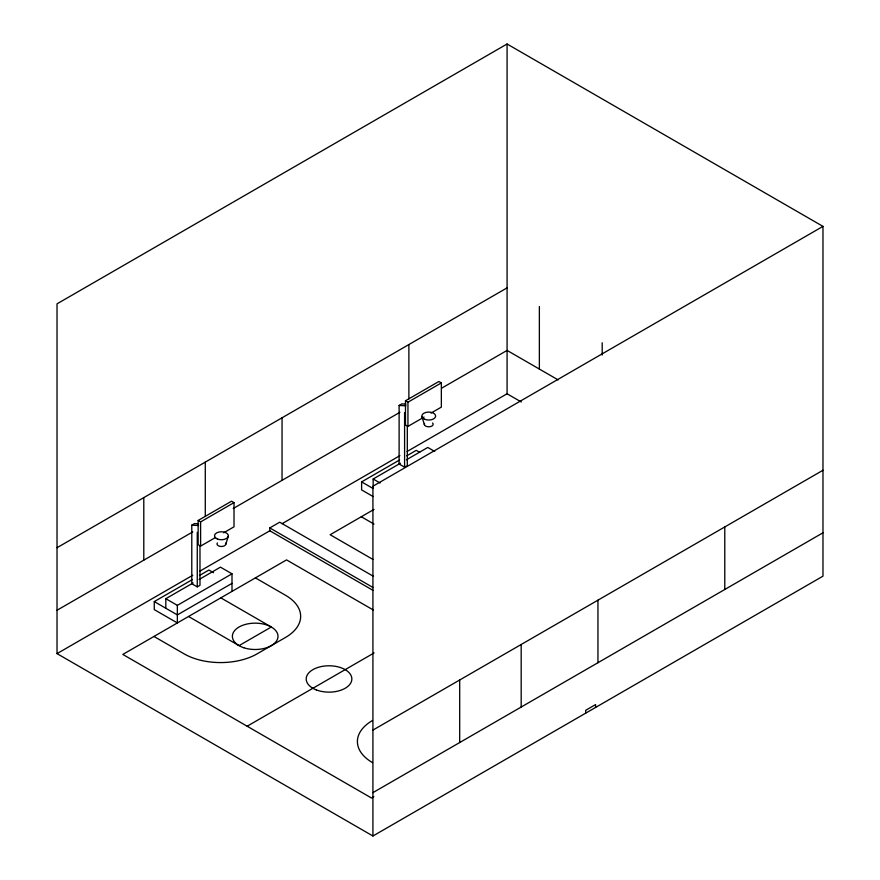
<?xml version="1.0" encoding="UTF-8"?>
<svg xmlns="http://www.w3.org/2000/svg" width="880" height="880" viewBox="0 0 880 880"><rect width="100%" height="100%" fill="white"/><g stroke="black" fill="none" stroke-linecap="round" stroke-linejoin="round"><path stroke-width="1.32" d="M225.786 544.335L228.239 536.371M507.078 44L57.024 303.842L57.024 653.62L372.922 836L822.976 576.158L822.976 226.38L507.078 44L507.078 393.778L407.066 451.517M57.024 547.712L507.078 287.87M215.589 537.449L200.607 546.095L198.143 544.676L198.143 520.476L231.55 501.193L234.014 502.612L234.014 526.812L223.652 532.796M424.072 417.076L407.946 426.393L405.482 424.974L405.482 400.774L438.889 381.491L441.353 382.91L441.353 407.11L430.98 413.094M199.98 545.809L199.98 585.31L197.263 586.883L191.785 583.715L191.785 525.151L194.502 523.589L198.572 523.787M407.308 426.107L407.308 465.608L404.591 467.181L399.113 464.013L399.113 405.449L401.83 403.876L405.9 404.085M198.143 520.476L200.607 521.906L234.014 502.612M405.482 400.774L407.946 402.204L441.353 382.91M57.024 610.258L192.753 531.894M233.233 508.519L399.927 412.291M441.595 388.223L507.078 350.416L558.151 379.907M373.12 590.425L269.797 530.772L269.797 527.923L279.697 522.203L373.516 576.367M57.024 653.62L192.753 575.256M199.903 571.131L270.149 530.574M282.051 523.699L399.927 455.642M232.001 591.393L232.001 573.815L177.353 605.363L177.353 622.941L154.275 609.62L154.275 601.59L192.291 579.645M199.419 575.531L208.923 570.042L213.543 572.704M373.153 496.573L361.614 489.918L361.614 481.888L399.63 459.943M406.758 455.829L416.262 450.34L419.716 452.342M165.814 608.256L165.814 598.708L193.138 582.934M199.078 579.502L220.462 567.149L232.001 573.815M361.614 481.888L373.153 488.554L373.153 479.006L400.477 463.221M406.417 459.8L427.79 447.447L434.72 451.451M822.976 226.38L372.922 486.222L372.922 836M232.001 583.363L177.353 614.911L154.275 601.59M374.044 509.388L330.143 534.732L372.988 559.46M247.159 726.22L374.11 652.927M372.922 730.092L822.976 470.261M372.922 792.638L822.976 532.796M373.879 796.642L371.503 798.017L122.815 654.434L286.55 559.9L373.406 610.049M399.113 405.449L405.9 405.801M191.785 525.151L198.561 525.503M507.078 393.778L521.334 402.006M373.153 479.006L380.072 482.999M361.295 516.747L374.044 524.106M269.797 527.923L373.12 587.565M255.398 577.885L285.538 595.287A51.612 29.799 0 0 1 285.538 637.428L257.092 653.851A51.612 29.799 0 0 1 184.107 653.851L153.956 636.449M220.814 597.85L271.315 627.011L239.041 645.645L188.54 616.484M165.814 598.708L177.353 605.363M421.927 416.658L424.38 424.633M724.779 526.955L724.779 589.49M602.195 342.793L602.195 355.025M597.949 600.171L597.949 662.717M595.595 707.443L595.595 704.583L585.695 710.303L585.695 713.152M539.363 306.515L539.363 369.061M521.18 644.501L521.18 707.047M459.69 679.998L459.69 742.544M408.881 344.564L408.881 398.959M407.946 402.204L407.946 426.393M404.591 412.687L404.591 467.181M282.051 417.791L282.051 480.337M205.282 462.121L205.282 516.505M200.607 521.906L200.607 546.095M197.263 532.389L197.263 586.883M143.792 497.618L143.792 560.164M432.619 423.005A4.422 2.552 0 0 1 429.187 426.789A4.422 2.552 0 0 1 424.534 423.467M225.632 543.169A4.422 2.552 0 0 1 221.199 546.491A4.422 2.552 0 0 1 217.36 542.927M372.515 762.63A51.612 29.799 0 0 1 372.515 720.489M424.699 419.276A6.897 3.982 0 0 0 435.611 416.46A6.897 3.982 0 0 0 425.931 412.412A6.897 3.982 0 0 0 424.699 419.276M217.371 538.978A6.897 3.982 0 0 0 228.283 536.162A6.897 3.982 0 0 0 218.603 532.114A6.897 3.982 0 0 0 217.371 538.978M243.771 647.735A22.825 13.178 0 0 0 278.003 636.328A22.825 13.178 0 0 0 243.771 624.921A22.825 13.178 0 0 0 243.771 647.735M316.239 689.876A22.825 13.178 0 0 0 351.791 679.899A22.825 13.178 0 0 0 319.055 667.106A22.825 13.178 0 0 0 316.239 689.876"/></g></svg>
